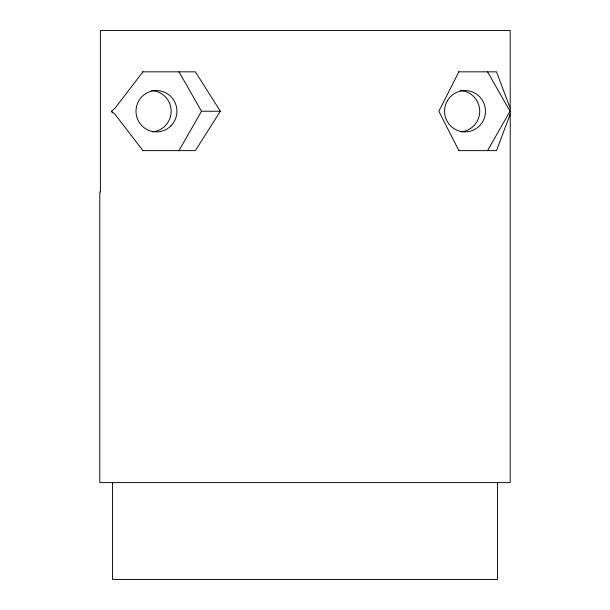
<?xml version="1.0" encoding="UTF-8"?>
<svg xmlns="http://www.w3.org/2000/svg" width="610" height="610" viewBox="0 0 610 610"><rect width="100%" height="100%" fill="white"/><g stroke="black" fill="none" stroke-linecap="round" stroke-linejoin="round"><path stroke-width="0.91" d="M510.204 108.275L510.204 482.617L99.796 482.617L99.796 191.967L100.406 191.967L100.406 30.5L510.204 30.5L510.204 108.275L496.517 71.835L458.453 71.835M510.204 114.192L496.517 150.632L458.453 150.632M458.888 71.835L438.849 111.233L458.888 150.632M178.982 150.632L201.498 111.233L178.982 71.835M487.542 150.632L510.059 111.233L487.542 71.835M142.389 71.835L195.36 71.835L220.355 111.233L195.36 150.632L142.389 150.632M142.915 71.835L114.954 108.275L111.424 111.233L112.362 112.88M201.498 111.233L220.355 111.233M111.424 111.233L114.954 114.192L142.915 150.632M497.47 482.617L497.47 579.5L112.53 579.5L112.53 482.617M151.608 90.585A20.671 20.458 -90 0 1 171.174 110.784A20.671 20.458 -90 0 1 152.5 131.829M460.169 90.585A20.671 20.458 -90 0 1 479.734 110.784A20.671 20.458 -90 0 1 461.061 131.829M447.305 100.902A20.671 20.458 90 0 0 465.026 131.905A20.671 20.458 90 0 0 482.739 100.902A20.671 20.458 90 0 0 447.305 100.902M170.93 125.851A20.671 20.458 -90 0 0 161.757 91.271A20.671 20.458 -90 0 0 136.701 116.586A20.671 20.458 -90 0 0 170.93 125.851"/></g></svg>
